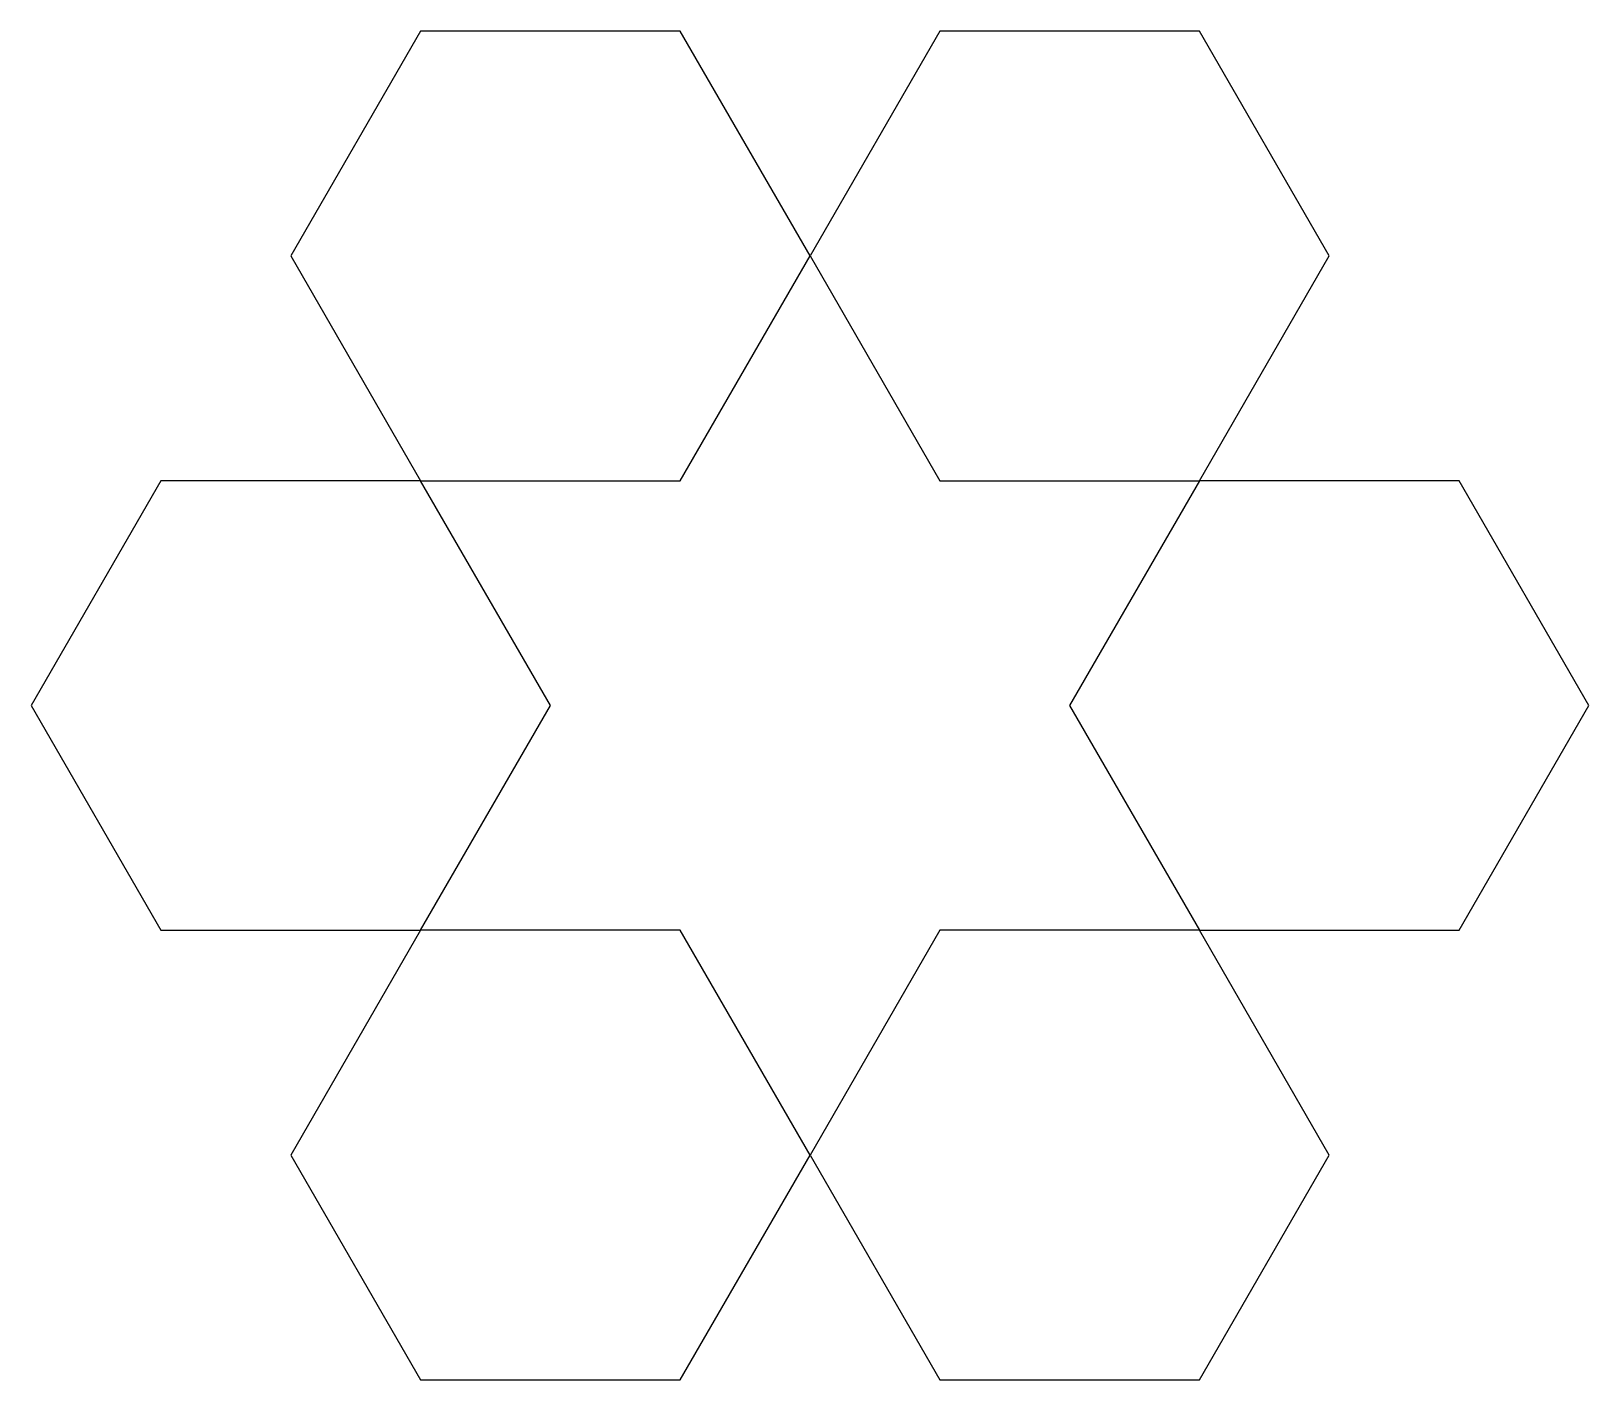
# Model space of a CAD drawing. Header units: centimetres. Extents: x -4.76 to 4.76, y -4.13 to 4.11.
import ezdxf

# ---------------------------------------------------------------- set-up
doc = ezdxf.new("R2010")
doc.units = ezdxf.units.CM
doc.header["$MEASUREMENT"] = 0
doc.layers.add('Layer 1', color=7, linetype='Continuous')

msp = doc.modelspace()

# ---------------------------------------------------------------- linework, layer by layer
at = {"layer": 'Layer 1'}
for points in [[(-2.38125, 4.11389), (-2.38125, 4.11389), (-0.79375, 4.11389), (-0.79375, 4.11389), (-0.79375, 4.11389), (-0.79375, 4.11389), (0, 2.73908), (0, 2.73908), (0, 2.73908), (0, 2.73908), (-0.79375, 1.36426), (-0.79375, 1.36426), (-0.79375, 1.36426), (-0.79375, 1.36426), (-2.38125, 1.36426), (-2.38125, 1.36426), (-2.38125, 1.36426), (-2.38125, 1.36426), (-3.175, 2.73908), (-3.175, 2.73908), (-3.175, 2.73908), (-3.175, 2.73908), (-2.38125, 4.11389), (-2.38125, 4.11389)], [(0.79375, 4.11389), (0.79375, 4.11389), (2.38125, 4.11389), (2.38125, 4.11389), (2.38125, 4.11389), (2.38125, 4.11389), (3.175, 2.73908), (3.175, 2.73908), (3.175, 2.73908), (3.175, 2.73908), (2.38125, 1.36426), (2.38125, 1.36426), (2.38125, 1.36426), (2.38125, 1.36426), (0.79375, 1.36426), (0.79375, 1.36426), (0.79375, 1.36426), (0.79375, 1.36426), (0, 2.73908), (0, 2.73908), (0, 2.73908), (0, 2.73908), (0.79375, 4.11389), (0.79375, 4.11389)], [(-3.96875, 1.36426), (-3.96875, 1.36426), (-2.38125, 1.36426), (-2.38125, 1.36426), (-2.38125, 1.36426), (-2.38125, 1.36426), (-1.5875, -0.01055), (-1.5875, -0.01055), (-1.5875, -0.01055), (-1.5875, -0.01055), (-2.38125, -1.38537), (-2.38125, -1.38537), (-2.38125, -1.38537), (-2.38125, -1.38537), (-3.96875, -1.38537), (-3.96875, -1.38537), (-3.96875, -1.38537), (-3.96875, -1.38537), (-4.7625, -0.01055), (-4.7625, -0.01055), (-4.7625, -0.01055), (-4.7625, -0.01055), (-3.96875, 1.36426), (-3.96875, 1.36426)], [(2.38125, 1.36426), (2.38125, 1.36426), (3.96875, 1.36426), (3.96875, 1.36426), (3.96875, 1.36426), (3.96875, 1.36426), (4.7625, -0.01055), (4.7625, -0.01055), (4.7625, -0.01055), (4.7625, -0.01055), (3.96875, -1.38537), (3.96875, -1.38537), (3.96875, -1.38537), (3.96875, -1.38537), (2.38125, -1.38537), (2.38125, -1.38537), (2.38125, -1.38537), (2.38125, -1.38537), (1.5875, -0.01055), (1.5875, -0.01055), (1.5875, -0.01055), (1.5875, -0.01055), (2.38125, 1.36426), (2.38125, 1.36426)], [(-2.38125, -1.38537), (-2.38125, -1.38537), (-0.79375, -1.38537), (-0.79375, -1.38537), (-0.79375, -1.38537), (-0.79375, -1.38537), (0, -2.76018), (0, -2.76018), (0, -2.76018), (0, -2.76018), (-0.79375, -4.135), (-0.79375, -4.135), (-0.79375, -4.135), (-0.79375, -4.135), (-2.38125, -4.135), (-2.38125, -4.135), (-2.38125, -4.135), (-2.38125, -4.135), (-3.175, -2.76018), (-3.175, -2.76018), (-3.175, -2.76018), (-3.175, -2.76018), (-2.38125, -1.38537), (-2.38125, -1.38537)], [(0.79375, -1.38537), (0.79375, -1.38537), (2.38125, -1.38537), (2.38125, -1.38537), (2.38125, -1.38537), (2.38125, -1.38537), (3.175, -2.76018), (3.175, -2.76018), (3.175, -2.76018), (3.175, -2.76018), (2.38125, -4.135), (2.38125, -4.135), (2.38125, -4.135), (2.38125, -4.135), (0.79375, -4.135), (0.79375, -4.135), (0.79375, -4.135), (0.79375, -4.135), (0, -2.76018), (0, -2.76018), (0, -2.76018), (0, -2.76018), (0.79375, -1.38537), (0.79375, -1.38537)]]:
    msp.add_open_spline(points, degree=3, knots=[0, 0, 0, 0, 0.1428571, 0.1428571, 0.1428571, 0.1428571, 0.2857143, 0.2857143, 0.2857143, 0.2857143, 0.4285714, 0.4285714, 0.4285714, 0.4285714, 0.5714286, 0.5714286, 0.5714286, 0.5714286, 0.7142857, 0.7142857, 0.7142857, 0.7142857, 1, 1, 1, 1], dxfattribs=at)

doc.saveas('drawing.dxf')
